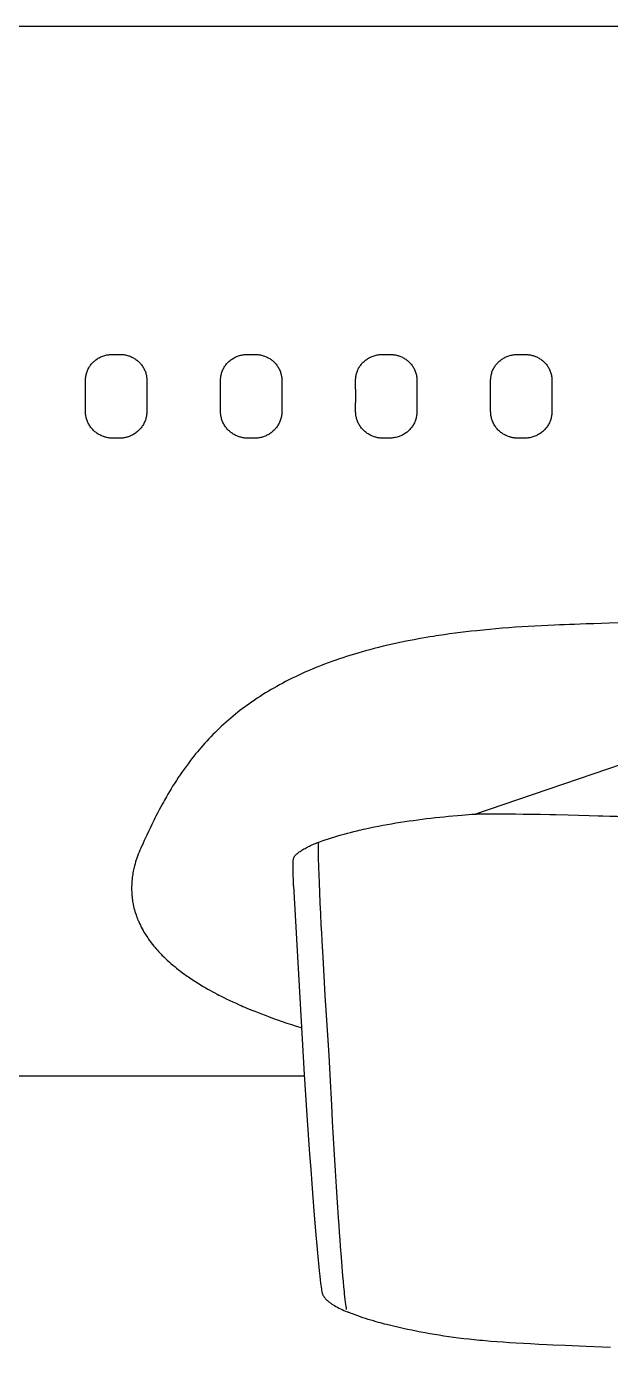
# Model space of a CAD drawing. Extents: x -17108 to 71323, y -8319 to 54197.
# Drawn here: x -2769 to -461, y 42362 to 47576 of the extents above; entities that cross this region are included whole.
import ezdxf

# ---------------------------------------------------------------- set-up
doc = ezdxf.new("R2010")
doc.units = 0
doc.layers.get('0').update_dxf_attribs({"linetype": 'CONTINUOUS'})

msp = doc.modelspace()

# ---------------------------------------------------------------- linework, layer by layer
at = {"color": 7}
for p, q in [((9320.7, 47575.9), (-10758, 47575.9)), ((-2535.1, 46056.1), (-2535.1, 46180)), ((-2293.1, 46180), (-2293.1, 46056.1)), ((-1759.7, 46142.4), (-1759.7, 46056.1)), ((-1226.3, 46180), (-1226.3, 46056.1)), ((-693, 46180), (-693, 46056.1)), ((-935, 46056.1), (-935, 46109.5)), ((-2400.1, 45951.1), (-2428.1, 45951.1)), ((-1866.7, 45951.1), (-1894.7, 45951.1)), ((-1333.3, 45951.1), (-1361.3, 45951.1)), ((-800, 45951.1), (-823.6, 45951.1)), ((-997.3, 44467.7), (-356.4, 44685.5)), ((-8218, 43434.9), (-1671.8, 43434.9))]:
    msp.add_line(p, q, dxfattribs=at)
at = {"color": 7, "ltscale": 0.35}
for p, q in [((-2428.1, 46281.7), (-2414.1, 46281.7)), ((-2414.1, 46281.7), (-2400.1, 46281.7)), ((-1894.7, 46281.7), (-1880.7, 46281.7)), ((-1880.7, 46281.7), (-1866.7, 46281.7)), ((-1347.3, 46281.7), (-1333.3, 46281.7)), ((-828, 46281.7), (-814, 46281.7)), ((-814, 46281.7), (-800, 46281.7))]:
    msp.add_line(p, q, dxfattribs=at)
at = {"color": 7, "ltscale": 0.349951}
msp.add_line((-1361.3, 46281.7), (-1347.3, 46281.7), dxfattribs=at)
at = {"color": 7}
for points in [[(-2535.1, 46180), (-2535, 46183.9), (-2534.8, 46187.7), (-2534.4, 46191.5), (-2533.9, 46195.4), (-2533.2, 46199.2), (-2532.4, 46202.9), (-2531.4, 46206.7), (-2530.3, 46210.4), (-2529, 46214), (-2527.6, 46217.6), (-2526.1, 46221.1), (-2524.4, 46224.6), (-2522.5, 46228), (-2520.8, 46231.1), (-2518.9, 46234), (-2516.9, 46236.9), (-2514.9, 46239.8), (-2512.7, 46242.5), (-2510.4, 46245.2), (-2508, 46247.8), (-2505.4, 46250.5), (-2502.7, 46253.1), (-2499.9, 46255.6), (-2497, 46258), (-2494, 46260.3), (-2491, 46262.5), (-2487.8, 46264.5), (-2484.6, 46266.5), (-2481.2, 46268.4), (-2477.6, 46270.3), (-2474.1, 46271.9), (-2470.4, 46273.5), (-2466.7, 46274.9), (-2463, 46276.2), (-2459.2, 46277.4), (-2455.4, 46278.4), (-2451.5, 46279.3), (-2447.6, 46280), (-2443.7, 46280.6), (-2439.7, 46281.1), (-2435.7, 46281.5), (-2431.9, 46281.7), (-2428.1, 46281.7)], [(-2400.1, 46281.7), (-2396.6, 46281.7), (-2393.2, 46281.5), (-2389.7, 46281.2), (-2385.6, 46280.8), (-2381.5, 46280.2), (-2377.4, 46279.4), (-2373.3, 46278.5), (-2369.3, 46277.4), (-2366, 46276.4), (-2362.7, 46275.4), (-2359.5, 46274.2), (-2356.3, 46272.9), (-2352.7, 46271.3), (-2349.2, 46269.6), (-2345.8, 46267.8), (-2342.5, 46265.8), (-2339.2, 46263.7), (-2336, 46261.6), (-2332.9, 46259.3), (-2329.8, 46256.8), (-2326.8, 46254.3), (-2324, 46251.7), (-2321.2, 46248.9), (-2318.6, 46246.1), (-2316.1, 46243.1), (-2313.6, 46240.1), (-2311.3, 46236.9), (-2309.1, 46233.7), (-2307, 46230.3), (-2305.1, 46226.9), (-2303.3, 46223.5), (-2301.6, 46219.9), (-2300.1, 46216.3), (-2298.7, 46212.7), (-2297.5, 46209), (-2296.5, 46205.4), (-2295.6, 46201.9), (-2294.8, 46198.3), (-2294.2, 46194.6), (-2293.7, 46191), (-2293.4, 46187.3), (-2293.2, 46183.7), (-2293.1, 46180)], [(-2001.7, 46182.2), (-2001.5, 46185.9), (-2001.3, 46189.6), (-2000.8, 46193.3), (-2000.3, 46197), (-1999.5, 46200.6), (-1998.7, 46204.2), (-1997.7, 46207.8), (-1996.6, 46211.3), (-1995.3, 46214.8), (-1993.9, 46218.2), (-1992.4, 46221.6), (-1990.8, 46225), (-1989, 46228.2), (-1987.1, 46231.5), (-1985, 46234.8), (-1982.8, 46237.9), (-1980.5, 46241), (-1978.1, 46243.9), (-1975.6, 46246.8), (-1972.9, 46249.6), (-1970.2, 46252.3), (-1967.3, 46254.9), (-1964.4, 46257.3), (-1961.4, 46259.7), (-1958.4, 46261.9), (-1955.2, 46264), (-1952, 46266), (-1948.7, 46267.9), (-1945.4, 46269.7), (-1941.9, 46271.4), (-1938.2, 46273), (-1934.5, 46274.5), (-1930.7, 46275.9), (-1926.8, 46277.1), (-1922.9, 46278.2), (-1918.9, 46279.1), (-1914.9, 46279.9), (-1910.9, 46280.6), (-1906.9, 46281.1), (-1902.8, 46281.4), (-1898.8, 46281.6), (-1894.7, 46281.7)], [(-1866.7, 46281.7), (-1862.8, 46281.6), (-1858.9, 46281.4), (-1855, 46281.1), (-1851.1, 46280.6), (-1847.3, 46280), (-1843.4, 46279.3), (-1839.6, 46278.4), (-1835.8, 46277.4), (-1832.1, 46276.3), (-1828.4, 46275), (-1824.7, 46273.6), (-1821.1, 46272.1), (-1817.6, 46270.4), (-1814.1, 46268.7), (-1810.7, 46266.8), (-1807.8, 46265), (-1804.9, 46263.2), (-1802.1, 46261.3), (-1799.4, 46259.2), (-1796.8, 46257.2), (-1794.2, 46255), (-1791.8, 46252.8), (-1789.4, 46250.5), (-1787, 46248.1), (-1784.8, 46245.6), (-1782.3, 46242.8), (-1780, 46239.8), (-1777.8, 46236.8), (-1775.7, 46233.6), (-1773.7, 46230.4), (-1771.8, 46227.2), (-1770, 46223.8), (-1768.4, 46220.4), (-1766.9, 46217), (-1765.6, 46213.5), (-1764.4, 46209.9), (-1763.3, 46206.3), (-1762.4, 46202.7), (-1761.8, 46200), (-1761.2, 46197.2), (-1760.8, 46194.5)], [(-1468.3, 46183), (-1468.2, 46184.9), (-1468.1, 46186.8), (-1467.8, 46190.6), (-1467.3, 46194.4), (-1466.6, 46198.2), (-1465.8, 46202), (-1464.9, 46205.7), (-1463.8, 46209.4), (-1462.6, 46213), (-1461.2, 46216.6), (-1459.7, 46220.1), (-1458.1, 46223.5), (-1456.4, 46226.9), (-1454.5, 46230.2), (-1452.5, 46233.5), (-1450.3, 46236.7), (-1448.1, 46239.8), (-1445.7, 46242.8), (-1443.2, 46245.7), (-1440.6, 46248.5), (-1438, 46251.1), (-1435.2, 46253.7), (-1432.4, 46256.2), (-1429.5, 46258.6), (-1426.5, 46260.8), (-1423.4, 46263), (-1420.2, 46265), (-1417, 46267), (-1413.5, 46268.9), (-1410, 46270.7), (-1406.4, 46272.3), (-1402.7, 46273.9), (-1399, 46275.2), (-1395.3, 46276.5), (-1391.5, 46277.6), (-1387.6, 46278.6), (-1383.7, 46279.5), (-1379.8, 46280.2), (-1375.9, 46280.8), (-1371.9, 46281.2), (-1368, 46281.5), (-1364.6, 46281.7), (-1361.3, 46281.7)], [(-1333.3, 46281.7), (-1329.8, 46281.7), (-1326.3, 46281.5), (-1323.4, 46281.3), (-1320.6, 46281), (-1317.7, 46280.6), (-1314.2, 46280.1), (-1310.8, 46279.5), (-1307.5, 46278.7), (-1304.1, 46277.9), (-1300.8, 46276.9), (-1297.5, 46275.9), (-1294.2, 46274.8), (-1291, 46273.5), (-1287.4, 46271.9), (-1283.8, 46270.2), (-1280.2, 46268.4), (-1276.8, 46266.5), (-1273.4, 46264.4), (-1270.1, 46262.2), (-1267, 46260), (-1264, 46257.6), (-1261, 46255.2), (-1258.2, 46252.6), (-1255.5, 46250), (-1252.8, 46247.2), (-1250.3, 46244.4), (-1247.9, 46241.4), (-1245.5, 46238.4), (-1243.3, 46235.2), (-1241.2, 46232), (-1239.3, 46228.8), (-1237.4, 46225.4), (-1235.7, 46221.9), (-1234.1, 46218.3), (-1232.6, 46214.7), (-1231.3, 46211), (-1230.2, 46207.3), (-1229.2, 46203.5), (-1228.3, 46199.7), (-1227.6, 46195.8), (-1227, 46191.9), (-1226.6, 46188.1), (-1226.4, 46184.1), (-1226.3, 46180.2), (-1226.3, 46180)], [(-935, 46162.4), (-935, 46165.7), (-935, 46167.9), (-935, 46172.3), (-935.1, 46176.7), (-935.1, 46178.9), (-935, 46182.2), (-934.9, 46184.3), (-934.8, 46186.5), (-934.5, 46189.9), (-934.1, 46193.2), (-933.6, 46196.4), (-932.9, 46200.3), (-932, 46204), (-931, 46207.8), (-929.8, 46211.5), (-928.5, 46215.1), (-927.1, 46218.5), (-925.6, 46221.8), (-924, 46225.1), (-922.3, 46228.4), (-920.4, 46231.5), (-918.4, 46234.6), (-916.3, 46237.6), (-914.1, 46240.6), (-911.9, 46243.3), (-909.6, 46246), (-907.2, 46248.6), (-904.7, 46251.1), (-902.1, 46253.6), (-899.4, 46255.9), (-896.7, 46258.2), (-893.7, 46260.5), (-890.6, 46262.6), (-887.4, 46264.7), (-884.1, 46266.7), (-880.8, 46268.6), (-877.4, 46270.3), (-874, 46271.9), (-870.5, 46273.4), (-866.8, 46274.9), (-863.1, 46276.2), (-859.3, 46277.3), (-855.5, 46278.3), (-851.6, 46279.2), (-847.7, 46280), (-843.8, 46280.6), (-839.9, 46281.1), (-835.9, 46281.4), (-832, 46281.6), (-828, 46281.7)], [(-800, 46281.7), (-796.5, 46281.7), (-793, 46281.5), (-790.1, 46281.3), (-787.3, 46281), (-784.4, 46280.6), (-780.9, 46280.1), (-777.5, 46279.5), (-774.2, 46278.7), (-770.8, 46277.9), (-767.5, 46276.9), (-764.2, 46275.9), (-760.9, 46274.8), (-757.7, 46273.5), (-754.1, 46271.9), (-750.5, 46270.2), (-746.9, 46268.4), (-743.5, 46266.5), (-740.1, 46264.4), (-736.8, 46262.2), (-733.7, 46260), (-730.7, 46257.6), (-727.7, 46255.2), (-724.9, 46252.6), (-722.2, 46250), (-719.5, 46247.2), (-717, 46244.4), (-714.6, 46241.4), (-712.2, 46238.4), (-710, 46235.2), (-707.9, 46232), (-706, 46228.8), (-704.1, 46225.4), (-702.4, 46221.9), (-700.8, 46218.3), (-699.3, 46214.7), (-698, 46211), (-696.9, 46207.3), (-695.9, 46203.5), (-695, 46199.7), (-694.3, 46195.8), (-693.7, 46191.9), (-693.3, 46188.1), (-693.1, 46184.1), (-693, 46180.2), (-693, 46180)], [(-1760.8, 46194.5), (-1760.3, 46190.9), (-1760, 46187.3), (-1759.8, 46183.7), (-1759.7, 46180.1), (-1759.6, 46177.7), (-1759.7, 46172.9), (-1759.7, 46169.3), (-1759.7, 46167.5)], [(-2001.7, 46144.8), (-2001.7, 46151.1), (-2001.8, 46163.5), (-2001.8, 46171.9), (-2001.8, 46176), (-2001.7, 46182.2)], [(-2001.7, 46056.1), (-2001.7, 46109.5), (-2001.7, 46127.2), (-2001.7, 46144.8)], [(-1759.7, 46167.5), (-1759.6, 46163.3), (-1759.6, 46159.1), (-1759.6, 46156.3), (-1759.6, 46150.8), (-1759.7, 46142.4)], [(-1468.3, 46144.8), (-1468.3, 46151.2), (-1468.4, 46163.9), (-1468.4, 46172.4), (-1468.4, 46176.6), (-1468.3, 46183)], [(-935, 46109.5), (-935.1, 46128.2), (-935.1, 46139.3), (-935.1, 46144.8), (-935.1, 46153.6), (-935, 46162.4)], [(-1468.3, 46053.3), (-1468.4, 46059.7), (-1468.4, 46064), (-1468.4, 46072.5), (-1468.3, 46085.3), (-1468.3, 46091.7)], [(-2428.1, 45951.1), (-2432, 45951.2), (-2435.9, 45951.4), (-2439.7, 45951.7), (-2443.6, 45952.2), (-2447.4, 45952.8), (-2451.2, 45953.6), (-2455, 45954.5), (-2458.3, 45955.4), (-2461.5, 45956.4), (-2464.7, 45957.5), (-2467.9, 45958.7), (-2471.5, 45960.2), (-2475.1, 45961.8), (-2478.6, 45963.6), (-2482, 45965.5), (-2485.3, 45967.5), (-2488.6, 45969.6), (-2491.8, 45971.9), (-2494.9, 45974.2), (-2497.9, 45976.7), (-2500.9, 45979.3), (-2503.7, 45981.9), (-2506.4, 45984.7), (-2509.1, 45987.6), (-2511.6, 45990.6), (-2514, 45993.6), (-2516.2, 45996.7), (-2518.4, 45999.9), (-2520.4, 46003.2), (-2522.4, 46006.6), (-2524.1, 46010), (-2525.8, 46013.4), (-2527.3, 46017), (-2528.7, 46020.6), (-2530, 46024.2), (-2531.1, 46027.9), (-2532.1, 46031.6), (-2532.9, 46035.1), (-2533.6, 46038.5), (-2534.1, 46042), (-2534.6, 46045.5), (-2534.9, 46049.1), (-2535, 46052.6), (-2535.1, 46056.1)], [(-2293.1, 46056.1), (-2293.2, 46052.3), (-2293.4, 46048.5), (-2293.7, 46044.7), (-2294.2, 46041), (-2294.9, 46037.2), (-2295.6, 46033.5), (-2296.6, 46029.8), (-2297.6, 46026.1), (-2298.8, 46022.5), (-2300.1, 46018.9), (-2301.6, 46015.4), (-2303.2, 46011.8), (-2304.9, 46008.4), (-2306.7, 46005), (-2308.7, 46001.7), (-2310.8, 45998.4), (-2313, 45995.3), (-2315.4, 45992.2), (-2317.8, 45989.2), (-2320.4, 45986.2), (-2323, 45983.4), (-2325.8, 45980.7), (-2328.6, 45978.1), (-2331.6, 45975.6), (-2334.7, 45973.1), (-2337.8, 45970.8), (-2341.1, 45968.6), (-2344.4, 45966.6), (-2347.8, 45964.6), (-2351.2, 45962.8), (-2354.7, 45961.1), (-2358.3, 45959.5), (-2362, 45958.1), (-2365.6, 45956.7), (-2369.4, 45955.6), (-2373.1, 45954.5), (-2376.9, 45953.6), (-2380.8, 45952.9), (-2384.6, 45952.2), (-2388.5, 45951.7), (-2392.3, 45951.4), (-2396.2, 45951.2), (-2400.1, 45951.1)], [(-1894.7, 45951.1), (-1898.6, 45951.2), (-1902.5, 45951.4), (-1906.3, 45951.7), (-1910.2, 45952.2), (-1914, 45952.8), (-1917.8, 45953.6), (-1921.6, 45954.5), (-1924.9, 45955.4), (-1928.1, 45956.4), (-1931.3, 45957.5), (-1934.5, 45958.7), (-1937.7, 45960), (-1941.2, 45961.6), (-1944.7, 45963.3), (-1948.1, 45965.2), (-1951.5, 45967.2), (-1954.8, 45969.3), (-1958, 45971.6), (-1961.1, 45973.9), (-1964.2, 45976.4), (-1967.1, 45978.9), (-1969.9, 45981.6), (-1972.7, 45984.4), (-1975.3, 45987.2), (-1977.9, 45990.2), (-1980.3, 45993.2), (-1982.5, 45996.3), (-1984.7, 45999.5), (-1986.8, 46002.8), (-1988.7, 46006.1), (-1990.5, 46009.5), (-1992.2, 46013), (-1993.7, 46016.5), (-1995.2, 46020.1), (-1996.4, 46023.7), (-1997.6, 46027.4), (-1998.6, 46031.1), (-1999.5, 46034.9), (-2000.2, 46038.4), (-2000.7, 46041.9), (-2001.1, 46045.4), (-2001.5, 46049), (-2001.6, 46052.6), (-2001.7, 46056.1)], [(-1759.7, 46056.1), (-1759.8, 46052.1), (-1760, 46048.1), (-1760.4, 46044.2), (-1761, 46040.2), (-1761.7, 46036.3), (-1762.5, 46032.3), (-1763.5, 46028.5), (-1764.7, 46024.6), (-1766, 46020.8), (-1767.4, 46017.1), (-1769, 46013.4), (-1770.8, 46009.8), (-1772.5, 46006.5), (-1774.4, 46003.2), (-1776.4, 46000), (-1778.5, 45996.9), (-1780.7, 45993.8), (-1783, 45990.8), (-1785.5, 45987.9), (-1788, 45985.1), (-1790.6, 45982.4), (-1793.4, 45979.8), (-1796.2, 45977.2), (-1799.1, 45974.8), (-1802.1, 45972.5), (-1805.2, 45970.3), (-1808.4, 45968.2), (-1811.6, 45966.2), (-1815, 45964.2), (-1818.5, 45962.4), (-1822, 45960.7), (-1825.6, 45959.2), (-1829.3, 45957.8), (-1833, 45956.5), (-1836.7, 45955.3), (-1840.5, 45954.3), (-1844.3, 45953.4), (-1848.2, 45952.7), (-1852.1, 45952.1), (-1856, 45951.6), (-1859.9, 45951.3), (-1863.3, 45951.2), (-1866.7, 45951.1)], [(-1361.3, 45951.1), (-1364.7, 45951.2), (-1368.1, 45951.3), (-1371.5, 45951.6), (-1374.9, 45952), (-1378.3, 45952.4), (-1381.6, 45953), (-1384.9, 45953.7), (-1388.2, 45954.5), (-1391.5, 45955.4), (-1394.8, 45956.4), (-1398, 45957.5), (-1401.2, 45958.7), (-1404.8, 45960.2), (-1408.4, 45961.9), (-1411.9, 45963.7), (-1415.4, 45965.6), (-1418.8, 45967.6), (-1422.1, 45969.8), (-1425.3, 45972.1), (-1428.4, 45974.5), (-1431.5, 45977), (-1434.4, 45979.6), (-1437.3, 45982.3), (-1440, 45985.1), (-1442.7, 45988.1), (-1445.2, 45991.1), (-1447.6, 45994.2), (-1449.9, 45997.3), (-1452, 46000.6), (-1454.1, 46003.9), (-1456, 46007.3), (-1457.8, 46010.8), (-1459.4, 46014.4), (-1461, 46018), (-1462.3, 46021.6), (-1463.6, 46025.3), (-1464.6, 46028.7), (-1465.5, 46032.2), (-1466.3, 46035.6), (-1466.9, 46039.1), (-1467.4, 46042.6), (-1467.8, 46046.2), (-1468.1, 46049.7), (-1468.3, 46053.3)], [(-1226.3, 46056.1), (-1226.4, 46052.3), (-1226.6, 46048.5), (-1227, 46044.7), (-1227.5, 46040.9), (-1228.1, 46037.1), (-1228.9, 46033.4), (-1229.8, 46029.7), (-1230.8, 46026), (-1232, 46022.4), (-1233.4, 46018.8), (-1234.8, 46015.2), (-1236.4, 46011.7), (-1238.1, 46008.3), (-1240, 46004.9), (-1242, 46001.5), (-1244.1, 45998.2), (-1246.4, 45995), (-1248.8, 45991.9), (-1251.2, 45988.9), (-1253.8, 45985.9), (-1256.5, 45983.1), (-1259.4, 45980.4), (-1262.3, 45977.7), (-1265.4, 45975.1), (-1268.6, 45972.6), (-1271.8, 45970.3), (-1275.2, 45968), (-1278.6, 45965.9), (-1282.1, 45964), (-1285.7, 45962.1), (-1289.4, 45960.4), (-1293.2, 45958.8), (-1297, 45957.4), (-1300.9, 45956.1), (-1304.9, 45954.9), (-1308.9, 45953.9), (-1312.9, 45953.1), (-1316.9, 45952.4), (-1321, 45951.8), (-1325.1, 45951.4), (-1329.2, 45951.2), (-1333.3, 45951.1)], [(-823.6, 45951.1), (-826.8, 45951.1), (-829.9, 45951.1), (-832.6, 45951.2), (-835.3, 45951.4), (-839.2, 45951.7), (-840.9, 45951.9), (-844.2, 45952.3), (-847.5, 45952.9), (-850.2, 45953.4), (-853, 45954), (-855.8, 45954.7), (-858.2, 45955.4), (-860.6, 45956.1), (-864.3, 45957.4), (-867.9, 45958.7), (-871.5, 45960.2), (-875, 45961.8), (-878.4, 45963.6), (-881.8, 45965.4), (-885.1, 45967.4), (-888.3, 45969.5), (-891.5, 45971.7), (-894.6, 45974), (-897.5, 45976.4), (-900.5, 45979), (-903.4, 45981.8), (-906.2, 45984.6), (-908.9, 45987.5), (-911.5, 45990.6), (-913.9, 45993.7), (-916.3, 45996.9), (-918.5, 46000.2), (-920.6, 46003.6), (-922.5, 46007.1), (-924.3, 46010.6), (-926, 46014.1), (-927.6, 46017.8), (-929, 46021.5), (-930.2, 46025.2), (-931.3, 46029), (-932.3, 46032.8), (-933.1, 46036.6), (-933.8, 46040.5), (-934.3, 46044.4), (-934.7, 46048.3), (-934.9, 46052.2), (-935, 46056.1)], [(-693, 46056.1), (-693.1, 46052.3), (-693.3, 46048.5), (-693.7, 46044.7), (-694.2, 46040.9), (-694.8, 46037.1), (-695.6, 46033.4), (-696.5, 46029.7), (-697.5, 46026), (-698.7, 46022.4), (-700.1, 46018.8), (-701.5, 46015.2), (-703.1, 46011.7), (-704.8, 46008.3), (-706.7, 46004.9), (-708.7, 46001.5), (-710.8, 45998.2), (-713.1, 45995), (-715.5, 45991.9), (-717.9, 45988.9), (-720.5, 45985.9), (-723.2, 45983.1), (-726.1, 45980.4), (-729.1, 45977.6), (-732.2, 45975), (-735.5, 45972.5), (-738.8, 45970.1), (-742.3, 45967.8), (-745.8, 45965.7), (-749.4, 45963.7), (-753, 45961.9), (-756.7, 45960.2), (-760.4, 45958.6), (-764.2, 45957.2), (-768.1, 45955.9), (-771.9, 45954.8), (-775.9, 45953.8), (-779.9, 45953), (-783.8, 45952.3), (-787.9, 45951.8), (-791.9, 45951.4), (-796, 45951.2), (-800, 45951.1)], [(-351.4, 45224.4), (-466.7, 45220.8), (-527.9, 45218.9), (-558.4, 45217.9), (-581.3, 45217.2), (-604.1, 45216.4), (-623.8, 45215.7), (-643.5, 45215), (-663.1, 45214.2), (-682.7, 45213.4), (-708.7, 45212.2), (-734.7, 45210.9), (-760.7, 45209.5), (-786.5, 45208), (-812.3, 45206.4), (-838, 45204.7), (-863.6, 45202.8), (-889.1, 45200.9), (-914.4, 45198.7), (-939.8, 45196.4), (-952.4, 45195.2), (-965.1, 45194), (-977.6, 45192.7), (-990.2, 45191.4), (-1011.7, 45189.1), (-1033.1, 45186.6), (-1054.5, 45184), (-1075.8, 45181.2), (-1097.1, 45178.4), (-1118.3, 45175.4), (-1139.4, 45172.3), (-1150.3, 45170.6), (-1161.1, 45168.9), (-1175.6, 45166.6), (-1190, 45164.2), (-1204.4, 45161.7), (-1220.5, 45158.8), (-1236.6, 45155.8), (-1252.7, 45152.8), (-1268.7, 45149.6), (-1286.9, 45145.9), (-1305.2, 45142.1), (-1323.3, 45138.1), (-1341.4, 45134), (-1359.5, 45129.7), (-1377.4, 45125.3), (-1395.4, 45120.7), (-1412.6, 45116.2), (-1429.8, 45111.5), (-1447, 45106.7), (-1455.5, 45104.2), (-1464.1, 45101.7), (-1477.7, 45097.6), (-1491.3, 45093.4), (-1504.8, 45089.2), (-1518.3, 45084.8), (-1531.8, 45080.3), (-1546.8, 45075.1), (-1561.9, 45069.8), (-1576.8, 45064.4), (-1591.7, 45058.8), (-1606.5, 45053), (-1613.9, 45050.1), (-1621.3, 45047.1), (-1628.7, 45044.2), (-1636, 45041.1), (-1646.9, 45036.5), (-1657.9, 45031.8), (-1668.7, 45027.1), (-1679.6, 45022.2), (-1692.8, 45016.1), (-1706, 45009.9), (-1719, 45003.5), (-1732, 44997), (-1745, 44990.4), (-1751.4, 44987), (-1757.8, 44983.6), (-1769, 44977.6), (-1780.1, 44971.5), (-1791.2, 44965.2), (-1802.2, 44958.8), (-1813.1, 44952.4), (-1823.9, 44945.8), (-1834.7, 44939.1), (-1845.4, 44932.3), (-1856.7, 44924.9), (-1868, 44917.3), (-1873.6, 44913.5), (-1879.2, 44909.6), (-1884.7, 44905.7), (-1890.2, 44901.8), (-1899, 44895.5), (-1907.8, 44889.1), (-1916.4, 44882.5), (-1925.1, 44875.9), (-1933.6, 44869.3), (-1943, 44861.7), (-1952.4, 44854.1), (-1961.6, 44846.4), (-1970.8, 44838.5), (-1979.9, 44830.6), (-1988.9, 44822.5), (-1997.8, 44814.4), (-2006.6, 44806.1), (-2015.3, 44797.7), (-2023.6, 44789.5), (-2031.9, 44781.3), (-2040, 44772.9), (-2048.1, 44764.5), (-2056.1, 44755.9), (-2064, 44747.3), (-2071.8, 44738.5), (-2079.5, 44729.7), (-2086.5, 44721.5), (-2093.4, 44713.3), (-2100.3, 44705), (-2107, 44696.6), (-2113.7, 44688.1), (-2117.9, 44682.8), (-2122, 44677.4), (-2130.2, 44666.6), (-2138.2, 44655.7), (-2146.1, 44644.8), (-2153.8, 44633.8), (-2161.4, 44622.7), (-2169, 44611.4), (-2176.4, 44600.1), (-2183.7, 44588.7), (-2191, 44577.2), (-2197.2, 44567), (-2203.4, 44556.7), (-2209.5, 44546.4), (-2215.5, 44536), (-2219.4, 44529.2), (-2223.3, 44522.3), (-2227.3, 44515.1), (-2231.3, 44508), (-2237.8, 44496), (-2244.2, 44483.9), (-2250.6, 44471.7), (-2256.9, 44459.5), (-2261.1, 44451.3), (-2265.2, 44443), (-2273.4, 44426.5), (-2280.2, 44412.5), (-2286.9, 44398.5), (-2293.5, 44384.4), (-2298.3, 44374.1), (-2303.1, 44363.7), (-2308.1, 44352.7), (-2317, 44333)], [(-1613.2, 44357.3), (-1600.9, 44361.7), (-1588.5, 44366), (-1576, 44370.1), (-1563.6, 44374.1), (-1551.1, 44378), (-1538.6, 44381.7), (-1526, 44385.3), (-1513.4, 44388.9), (-1500.8, 44392.3), (-1488.1, 44395.6), (-1475.5, 44398.8), (-1462.8, 44401.9), (-1454.4, 44403.9), (-1446, 44405.8), (-1437.4, 44407.8), (-1428.8, 44409.7), (-1411.8, 44413.4), (-1394.7, 44416.9), (-1377.6, 44420.3), (-1360.5, 44423.6), (-1343.3, 44426.7), (-1326.2, 44429.7), (-1309, 44432.6), (-1291.7, 44435.4), (-1274.5, 44438), (-1257.3, 44440.6), (-1240, 44443), (-1222.7, 44445.3), (-1205.4, 44447.6), (-1188, 44449.7), (-1170.7, 44451.8), (-1153.4, 44453.8), (-1136, 44455.6), (-1118.6, 44457.4), (-1101.2, 44459.1), (-1083.8, 44460.8), (-1066.4, 44462.3), (-1049, 44463.8), (-1036, 44464.8), (-1023.1, 44465.8), (-1009.9, 44466.8), (-996.7, 44467.7)], [(-996.9, 44467.7), (-994.7, 44467.8), (-992.5, 44467.9), (-986.7, 44468.1), (-973, 44468.3), (-957.2, 44468.5), (-940.7, 44468.6), (-923.6, 44468.7), (-896, 44468.7), (-867.9, 44468.6), (-837.5, 44468.4), (-806.9, 44468), (-792.4, 44467.8)], [(-792.4, 44467.8), (-756.2, 44467.2), (-738, 44466.9), (-701.6, 44466.1), (-677.3, 44465.6), (-628.5, 44464.4), (-587.5, 44463.4), (-546.3, 44462.4), (-509.7, 44461.4), (-491.3, 44460.9), (-463.8, 44460), (-437.1, 44459.1), (-410.5, 44458.2), (-383.9, 44457.1)], [(-2317, 44333), (-2320.3, 44325.2), (-2323.5, 44317.5), (-2326.6, 44309.8), (-2329.5, 44302.1), (-2332.2, 44294.3), (-2334.8, 44286.6), (-2337.2, 44278.8), (-2339.5, 44271.1), (-2340.5, 44267.2), (-2341.6, 44263.4), (-2342.9, 44258.2), (-2344.1, 44253.1), (-2345.2, 44247.9), (-2346.5, 44241.8), (-2347.7, 44235.6), (-2348.7, 44229.5), (-2349.6, 44223.4), (-2350.5, 44217.3), (-2351.3, 44210), (-2352, 44202.8), (-2352.5, 44195.6), (-2352.9, 44188.5), (-2353.1, 44181.3), (-2353.2, 44174.3), (-2353.1, 44167.2), (-2352.9, 44160.2), (-2352.5, 44153.2), (-2352, 44146.3), (-2351.3, 44139.4), (-2350.6, 44134), (-2349.9, 44128.6), (-2349.1, 44123.3), (-2348.2, 44118), (-2347.5, 44114.5), (-2346.8, 44110.9), (-2345.3, 44104), (-2343.7, 44097), (-2341.9, 44090.2), (-2340, 44083.4), (-2337.9, 44076.6), (-2335.7, 44069.9), (-2333.4, 44063.3), (-2331.6, 44058.6), (-2329.8, 44053.9), (-2327.9, 44049.2), (-2326.4, 44045.8), (-2324.9, 44042.3), (-2321.8, 44035.4), (-2318.6, 44028.7), (-2315.2, 44021.9), (-2311.7, 44015.3), (-2308, 44008.7), (-2304.2, 44002.2), (-2300.7, 43996.4), (-2297.1, 43990.7), (-2293.4, 43985), (-2289.7, 43979.4), (-2285.8, 43973.8), (-2283.3, 43970.4), (-2280.8, 43966.9), (-2275.7, 43960.1), (-2270.5, 43953.4), (-2265.1, 43946.8), (-2260.5, 43941.3), (-2255.9, 43935.9), (-2251.2, 43930.6), (-2246.3, 43925.2), (-2243.1, 43921.8), (-2239.8, 43918.3), (-2236.5, 43914.8), (-2233.1, 43911.4), (-2226.3, 43904.6), (-2219.4, 43897.9), (-2212.4, 43891.3), (-2205.2, 43884.8), (-2197.9, 43878.4), (-2190.6, 43872.1), (-2182.9, 43865.7), (-2175.2, 43859.5), (-2167.4, 43853.3), (-2159.5, 43847.2), (-2151.5, 43841.3), (-2143.4, 43835.3), (-2138.5, 43831.9), (-2133.6, 43828.4), (-2128.6, 43824.9), (-2123.6, 43821.5), (-2113.6, 43814.8), (-2103.4, 43808.2), (-2093.2, 43801.7), (-2083, 43795.4), (-2072.6, 43789.1), (-2062.1, 43783), (-2051.6, 43776.9), (-2041, 43771), (-2032.4, 43766.3), (-2023.8, 43761.7), (-2015.1, 43757.1), (-2008.6, 43753.7), (-2002.1, 43750.3), (-1988.9, 43743.7), (-1977, 43737.9), (-1965, 43732.1), (-1952.9, 43726.5), (-1940.7, 43720.9), (-1928.5, 43715.4), (-1921, 43712.1), (-1913.4, 43708.8), (-1905.6, 43705.5), (-1897.8, 43702.1), (-1882.2, 43695.7), (-1866.6, 43689.4), (-1853.2, 43684.1), (-1839.8, 43678.8), (-1826.2, 43673.7), (-1812.7, 43668.7), (-1803.7, 43665.4), (-1794.7, 43662.1), (-1785.5, 43658.9), (-1776.3, 43655.6), (-1758, 43649.3), (-1739.6, 43643.1), (-1721.1, 43637.1), (-1702.6, 43631.2), (-1684, 43625.4)], [(-1713.5, 44185.2), (-1714.2, 44207.6), (-1714.6, 44225.2), (-1714.9, 44240.8), (-1715.1, 44251.8), (-1715.1, 44261.4), (-1715, 44269.7), (-1714.9, 44275.1), (-1714.8, 44279.5), (-1714.6, 44282.7), (-1714.4, 44285.7), (-1714.1, 44288.3), (-1713.8, 44290.2), (-1713.6, 44291.1), (-1713.3, 44292.2), (-1713, 44293.4), (-1712.5, 44294.9), (-1712.1, 44295.8), (-1711.7, 44296.7), (-1710.7, 44298.5), (-1710.1, 44299.5), (-1709.5, 44300.5), (-1708.2, 44302.3), (-1706.8, 44304.1), (-1705.8, 44305.2), (-1704.7, 44306.3), (-1702.6, 44308.5), (-1701.2, 44309.7), (-1699.9, 44311), (-1697.2, 44313.3), (-1694.1, 44315.7), (-1691, 44318.1), (-1687.6, 44320.5), (-1684, 44322.9), (-1680.3, 44325.4), (-1676.4, 44327.7), (-1672.4, 44330.2), (-1668.2, 44332.5), (-1663.9, 44334.9), (-1659.6, 44337.2), (-1655.1, 44339.4), (-1650.6, 44341.6), (-1646, 44343.8), (-1641.4, 44345.9), (-1636.8, 44348), (-1632.1, 44349.9), (-1627.4, 44351.9), (-1622.7, 44353.7), (-1617.9, 44355.5), (-1613.2, 44357.3)], [(-1573.4, 43516.6), (-1578.5, 43595.8), (-1583.4, 43674.4), (-1588.1, 43752), (-1592.6, 43828.3), (-1596.9, 43902.9), (-1600.5, 43967.4), (-1602.1, 43998.9), (-1603.8, 44029.7), (-1606, 44074.6), (-1608.1, 44117.6), (-1610, 44158.4), (-1611.6, 44196.7), (-1612.8, 44228.2), (-1613.8, 44257), (-1614.2, 44270.4), (-1614.6, 44282.9), (-1614.9, 44298.4), (-1615.2, 44312.3), (-1615.3, 44324.4), (-1615.2, 44334.1), (-1615.2, 44338.3), (-1615.1, 44342.2), (-1614.9, 44346.6), (-1614.7, 44350.3), (-1614.4, 44353.2), (-1614.2, 44354.4), (-1614, 44355.4), (-1613.8, 44356.2), (-1613.6, 44356.7), (-1613.4, 44357.1), (-1613.3, 44357.2), (-1613.2, 44357.3)], [(-1713.5, 44185.2), (-1672.1, 43439.7), (-1666.7, 43359.5), (-1661.2, 43279.9), (-1655.7, 43201.6), (-1650.1, 43125.3), (-1645.7, 43066.2), (-1641.4, 43009.1), (-1637.1, 42954.4), (-1632.9, 42902.3), (-1628.9, 42853.2), (-1625, 42807.3), (-1621.3, 42764.9), (-1618.6, 42735.6), (-1616, 42707.3), (-1613.4, 42681.4), (-1611.9, 42665.6)], [(-1677, 43520.6), (-1677.3, 43520.2), (-1677.3, 43520.1), (-1677.3, 43520)], [(-1677.3, 43520), (-1677.3, 43520.1), (-1677.3, 43520.2), (-1677, 43520.6)], [(-1504, 42512.5), (-1504.5, 42515), (-1505, 42517.9), (-1506, 42524.5), (-1507.1, 42532.5), (-1508.3, 42541.7), (-1509.6, 42552.2), (-1510.8, 42563.9), (-1511.8, 42573.5), (-1512.9, 42583.6), (-1514.7, 42602.6), (-1516.6, 42623.2), (-1518.5, 42645.4), (-1520, 42662.9), (-1521.5, 42681.2), (-1524.6, 42719.8), (-1527.7, 42760.7), (-1529.7, 42788), (-1531.8, 42816.1), (-1533.8, 42845), (-1535.8, 42874.4), (-1539.9, 42934.7), (-1543.9, 42996.8), (-1547.8, 43060.1), (-1551.7, 43124.4), (-1555.5, 43189.1), (-1559.3, 43254.2), (-1562.9, 43319.7), (-1565.5, 43366.5), (-1568, 43413.4), (-1570.7, 43465.1), (-1573.4, 43516.6)], [(-1611.9, 42665.6), (-1609.6, 42644.2), (-1608, 42630.3), (-1606.5, 42617), (-1605.4, 42608.1), (-1604.3, 42600.4), (-1603.3, 42593.5), (-1602.5, 42588.5), (-1601.7, 42584.2), (-1601.2, 42581.6), (-1600.6, 42579.1), (-1599.9, 42576.4), (-1599.4, 42574.9), (-1598.8, 42573.1), (-1597.9, 42571), (-1597.3, 42569.6), (-1596.7, 42568.2), (-1595.6, 42566.2), (-1594.4, 42564.3), (-1593.2, 42562.4), (-1592.3, 42561.1), (-1591.3, 42559.9), (-1590.2, 42558.5), (-1589.1, 42557.2), (-1586.9, 42554.7), (-1584.6, 42552.3), (-1582.3, 42550), (-1579.8, 42547.7), (-1577.1, 42545.4), (-1574.3, 42543.1), (-1571.5, 42541), (-1569.2, 42539.3), (-1566.9, 42537.6), (-1564.5, 42536), (-1562.1, 42534.4), (-1559.5, 42532.7), (-1556.9, 42531.1), (-1551.7, 42528), (-1546.1, 42524.7), (-1540.4, 42521.7), (-1534.3, 42518.5), (-1528.1, 42515.5), (-1521.6, 42512.4), (-1515, 42509.4), (-1508.1, 42506.3), (-1501.1, 42503.3)], [(-461.3, 42362.4), (-493.4, 42363.9), (-557.8, 42366.7), (-640.9, 42370.4), (-689.2, 42372.5), (-713.4, 42373.7), (-745.3, 42375.2), (-777.2, 42376.8), (-805.8, 42378.4), (-834.4, 42380), (-860.3, 42381.6), (-886.2, 42383.4), (-910.1, 42385.1), (-934, 42387), (-956.4, 42388.9), (-967.6, 42389.9), (-978.7, 42390.9), (-999.9, 42393), (-1010.5, 42394.1), (-1021.1, 42395.3), (-1041.3, 42397.6), (-1051.5, 42398.8), (-1061.6, 42400.1), (-1081.1, 42402.6), (-1100.6, 42405.3), (-1119.6, 42408.1), (-1138.5, 42411), (-1156.9, 42414), (-1175.3, 42417.1), (-1193.3, 42420.3), (-1211.2, 42423.6), (-1228.7, 42427), (-1246.2, 42430.5), (-1263.2, 42434), (-1280.2, 42437.7), (-1296.9, 42441.4), (-1313.5, 42445.2), (-1329.7, 42449.2), (-1345.8, 42453.2), (-1354, 42455.3), (-1362.1, 42457.4), (-1369.8, 42459.5), (-1377.5, 42461.6), (-1387.8, 42464.5), (-1398.2, 42467.5), (-1408.5, 42470.6), (-1418.8, 42473.8), (-1429.1, 42477), (-1439.3, 42480.3), (-1449.5, 42483.8), (-1459.8, 42487.4), (-1470, 42491.1), (-1480.4, 42495), (-1485.7, 42497.1), (-1491, 42499.2), (-1496, 42501.2), (-1501, 42503.3)]]:
    msp.add_lwpolyline(points, dxfattribs=at)
msp.add_arc((4086.9, 46118.3), 5555.2, 179.7263, 180.2739, dxfattribs=at)

doc.saveas('drawing.dxf')
